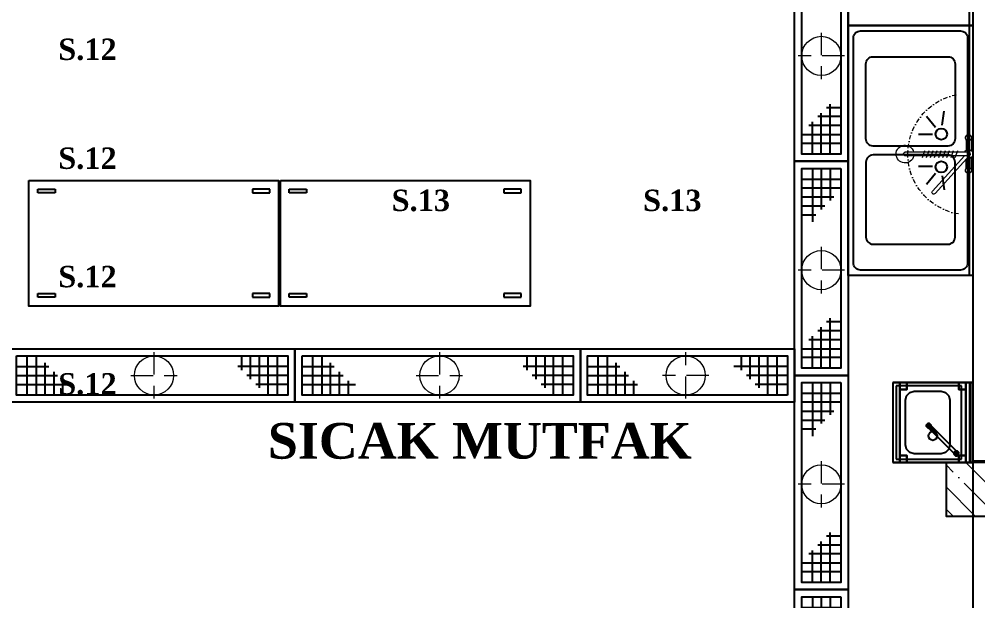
# Model space of a CAD drawing. Header units: millimetres. Extents: x 322668 to 332469, y 13187 to 20117.
# Drawn here: x 329068 to 329605, y 16097 to 16423 of the extents above; entities that cross this region are included whole.
import ezdxf
from ezdxf.enums import TextEntityAlignment as Align

# ---------------------------------------------------------------- set-up
doc = ezdxf.new("R2010")
doc.units = ezdxf.units.MM
doc.header["$LTSCALE"] = 50
doc.header["$MEASUREMENT"] = 0
doc.header["$PDMODE"] = 3
doc.header["$PDSIZE"] = -0.5
for name, pattern in [('DASHDOT', [1, 0.5, -0.25, 0, -0.25]), ('DASHED2', [0.375, 0.25, -0.125]), ('HIDDEN', [0.375, 0.25, -0.125])]:
    doc.linetypes.add(name, pattern=pattern)
doc.layers.get('0').update_dxf_attribs({"linetype": 'CONTINUOUS'})
doc.layers.get('DEFPOINTS').update_dxf_attribs({"linetype": 'CONTINUOUS'})
for name, color, linetype in [('alüminyum', 30, 'CONTINUOUS'), ('CAM-PL', 142, 'CONTINUOUS'), ('Mevcut ve İlave Duvar', 7, 'CONTINUOUS'), ('MIM_BA', 3, 'CONTINUOUS'), ('MIM_DUVAR', 4, 'CONTINUOUS'), ('MIM_OLCU-DIS', 1, 'CONTINUOUS'), ('MIM_SERAMIK', 143, 'CONTINUOUS'), ('sıhhi tesisat', 162, 'CONTINUOUS'), ('TEXT', 131, 'CONTINUOUS'), ('TEXT1', 1, 'CONTINUOUS')]:
    doc.layers.add(name, color=color, linetype=linetype)
for name, color, linetype, lineweight in [('ed-1', 6, 'CONTINUOUS', 5), ('eo-1', 7, 'CONTINUOUS', 9), ('GRC-Ekipman', 4, 'CONTINUOUS', 25), ('Tarama', 252, 'CONTINUOUS', 20), ('yerizg-a', 7, 'CONTINUOUS', 15), ('yerizg-b', 7, 'CONTINUOUS', 9)]:
    doc.layers.add(name, color=color, linetype=linetype, lineweight=lineweight)
doc.styles.add('OLCU', font='TSIMPLEX.SHX', dxfattribs={"width": 0.7})
doc.styles.add('REF', font='calibri.ttf', dxfattribs={"height": 10})
doc.styles.add('ROMANS', font='romans.shx')
doc.styles.get("Standard").update_dxf_attribs({"font": 'arial.ttf', "height": 30})
doc.dimstyles.new('200-OLCU-DIŞ', dxfattribs={"dimtxt": 30, "dimasz": 10, "dimexe": 0, "dimexo": 0, "dimgap": 10, "dimtad": 1, "dimdec": 1, "dimdsep": 46, "dimtxsty": 'OLCU', "dimblk1": 'DOT', "dimblk2": 'DOT', "dimsah": 1, "dimcen": 0, "dimclrd": 7, "dimclre": 7, "dimclrt": 4, "dimadec": 0, "dimazin": 0, "dimtfac": 1, "dimtdec": 1, "dimtix": 1, "dimtmove": 2, "dimatfit": 3, "dimldrblk": 'DOT', "dimfxl": 0, "dimtolj": 1, "dimarcsym": 0})

# ---------------------------------------------------------------- blocks, each defined once
blk = doc.blocks.new('_DOT')
at = {"color": 0, "linetype": 'ByBlock'}
blk.add_line((-0.5, 0), (-1, 0), dxfattribs=at)
at = {"color": 0, "linetype": 'ByBlock', "const_width": 0.5}
blk.add_lwpolyline([(-0.25, 0, 1), (0.25, 0, 1)], format="xyb", close=True, dxfattribs=at)
blk = doc.blocks.new('*D159')
at = {"layer": 'DEFPOINTS', "color": 0}
for p in [(329577.75, 18407.96, -57.5), (327588.54, 14893), (330092.59, 14893)]:
    blk.add_point(p, dxfattribs=at)
at = {"layer": 'MIM_OLCU-DIS', "color": 7, "lineweight": -2}
for p, q in [((330052.83, 18407.96), (330092.59, 18407.96)), ((330092.59, 18397.96), (330092.59, 14903)), ((330052.59, 14893), (330092.59, 14893))]:
    blk.add_line(p, q, dxfattribs=at)
at = {"layer": 'MIM_OLCU-DIS', "color": 7, "lineweight": -2, "xscale": 10, "yscale": 10, "zscale": 10}
for p, rotation in [((330092.59, 18407.96), 90), ((330092.59, 14893), 270)]:
    blk.add_blockref('_DOT', p, dxfattribs=dict(at, rotation=rotation))
at = {"layer": 'MIM_OLCU-DIS', "color": 4, "insert": (330067.59, 16650.48), "char_height": 30, "attachment_point": 5, "rotation": 90, "style": 'OLCU'}
blk.add_mtext('\\A1;3515', dxfattribs=at)
blk = doc.blocks.new('525-130 CM YEMEKHANE PEN')
at = {"layer": 'alüminyum'}
for p, q in [((396542.44, 10396.79, -432.5), (396404.44, 10396.79, -432.5)), ((396692.44, 10396.79, -432.5), (396554.44, 10396.79, -432.5)), ((396842.44, 10396.79, -432.5), (396704.44, 10396.79, -432.5)), ((396332.44, 10393.79, -432.5), (396389.44, 10393.79, -432.5)), ((396539.44, 10393.79, -432.5), (396482.44, 10393.79, -432.5)), ((396632.44, 10393.79, -432.5), (396689.44, 10393.79, -432.5)), ((396839.44, 10393.79, -432.5), (396782.44, 10393.79, -432.5)), ((396335.16, 10389.29, -432.5), (396384.86, 10389.29, -432.5)), ((396536.73, 10389.29, -432.5), (396487.03, 10389.29, -432.5)), ((396635.16, 10389.29, -432.5), (396684.86, 10389.29, -432.5)), ((396836.73, 10389.29, -432.5), (396787.03, 10389.29, -432.5))]:
    blk.add_line(p, q, dxfattribs=at)
at = {"layer": 'alüminyum', "elevation": -432.5}
for points in [[(396323.44, 10390.79), (396329.44, 10390.79), (396329.44, 10396.79), (396323.44, 10396.79)], [(396323.44, 10390.79), (396329.44, 10390.79), (396329.44, 10396.79), (396323.44, 10396.79)], [(396398.44, 10390.79), (396392.44, 10390.79), (396392.44, 10396.79), (396398.44, 10396.79)], [(396398.44, 10390.79), (396392.44, 10390.79), (396392.44, 10396.79), (396398.44, 10396.79)], [(396398.44, 10390.79), (396404.44, 10390.79), (396404.44, 10396.79), (396398.44, 10396.79)], [(396398.44, 10390.79), (396404.44, 10390.79), (396404.44, 10396.79), (396398.44, 10396.79)], [(396473.44, 10390.79), (396467.44, 10390.79), (396467.44, 10396.79), (396473.44, 10396.79)], [(396473.44, 10390.79), (396467.44, 10390.79), (396467.44, 10396.79), (396473.44, 10396.79)], [(396473.44, 10390.79), (396479.44, 10390.79), (396479.44, 10396.79), (396473.44, 10396.79)], [(396473.44, 10390.79), (396479.44, 10390.79), (396479.44, 10396.79), (396473.44, 10396.79)], [(396548.44, 10390.79), (396542.44, 10390.79), (396542.44, 10396.79), (396548.44, 10396.79)], [(396548.44, 10390.79), (396542.44, 10390.79), (396542.44, 10396.79), (396548.44, 10396.79)], [(396548.44, 10390.79), (396554.44, 10390.79), (396554.44, 10396.79), (396548.44, 10396.79)], [(396548.44, 10390.79), (396554.44, 10390.79), (396554.44, 10396.79), (396548.44, 10396.79)], [(396623.44, 10390.79), (396617.44, 10390.79), (396617.44, 10396.79), (396623.44, 10396.79)], [(396623.44, 10390.79), (396617.44, 10390.79), (396617.44, 10396.79), (396623.44, 10396.79)], [(396623.44, 10390.79), (396629.44, 10390.79), (396629.44, 10396.79), (396623.44, 10396.79)], [(396623.44, 10390.79), (396629.44, 10390.79), (396629.44, 10396.79), (396623.44, 10396.79)], [(396698.44, 10390.79), (396692.44, 10390.79), (396692.44, 10396.79), (396698.44, 10396.79)], [(396698.44, 10390.79), (396692.44, 10390.79), (396692.44, 10396.79), (396698.44, 10396.79)], [(396698.44, 10390.79), (396704.44, 10390.79), (396704.44, 10396.79), (396698.44, 10396.79)], [(396698.44, 10390.79), (396704.44, 10390.79), (396704.44, 10396.79), (396698.44, 10396.79)], [(396773.44, 10390.79), (396767.44, 10390.79), (396767.44, 10396.79), (396773.44, 10396.79)], [(396773.44, 10390.79), (396767.44, 10390.79), (396767.44, 10396.79), (396773.44, 10396.79)], [(396773.44, 10390.79), (396779.44, 10390.79), (396779.44, 10396.79), (396773.44, 10396.79)], [(396773.44, 10390.79), (396779.44, 10390.79), (396779.44, 10396.79), (396773.44, 10396.79)], [(396848.44, 10390.79), (396842.44, 10390.79), (396842.44, 10396.79), (396848.44, 10396.79)], [(396848.44, 10390.79), (396842.44, 10390.79), (396842.44, 10396.79), (396848.44, 10396.79)], [(396404.44, 10393.29), (396404.44, 10394.29), (396405.44, 10394.29), (396405.44, 10393.29)], [(396404.44, 10393.29), (396404.44, 10394.29), (396405.44, 10394.29), (396405.44, 10393.29)], [(396467.44, 10393.29), (396467.44, 10394.29), (396466.44, 10394.29), (396466.44, 10393.29)], [(396554.44, 10393.29), (396554.44, 10394.29), (396555.44, 10394.29), (396555.44, 10393.29)], [(396554.44, 10393.29), (396554.44, 10394.29), (396555.44, 10394.29), (396555.44, 10393.29)], [(396617.44, 10393.29), (396617.44, 10394.29), (396616.44, 10394.29), (396616.44, 10393.29)], [(396704.44, 10393.29), (396704.44, 10394.29), (396705.44, 10394.29), (396705.44, 10393.29)], [(396704.44, 10393.29), (396704.44, 10394.29), (396705.44, 10394.29), (396705.44, 10393.29)], [(396767.44, 10393.29), (396767.44, 10394.29), (396766.44, 10394.29), (396766.44, 10393.29)]]:
    blk.add_lwpolyline(points, close=True, dxfattribs=at)
for points in [[(396329.44, 10390.79), (396329.44, 10393.79), (396332.44, 10393.79), (396332.44, 10392.79), (396333.44, 10392.79), (396333.44, 10391.79), (396332.44, 10391.79), (396332.44, 10389.29), (396326.44, 10389.29), (396326.44, 10390.79), (396329.44, 10390.79)], [(396392.44, 10390.79), (396392.44, 10393.79), (396389.44, 10393.79), (396389.44, 10392.79), (396388.44, 10392.79), (396388.44, 10391.79), (396389.44, 10391.79), (396389.44, 10389.29), (396395.44, 10389.29), (396395.44, 10390.79), (396392.44, 10390.79)], [(396479.44, 10390.79), (396479.44, 10393.79), (396482.44, 10393.79), (396482.44, 10392.79), (396483.44, 10392.79), (396483.44, 10391.79), (396482.44, 10391.79), (396482.44, 10389.29), (396476.44, 10389.29), (396476.44, 10390.79), (396479.44, 10390.79)], [(396542.44, 10390.79), (396542.44, 10393.79), (396539.44, 10393.79), (396539.44, 10392.79), (396538.44, 10392.79), (396538.44, 10391.79), (396539.44, 10391.79), (396539.44, 10389.29), (396545.44, 10389.29), (396545.44, 10390.79), (396542.44, 10390.79)], [(396629.44, 10390.79), (396629.44, 10393.79), (396632.44, 10393.79), (396632.44, 10392.79), (396633.44, 10392.79), (396633.44, 10391.79), (396632.44, 10391.79), (396632.44, 10389.29), (396626.44, 10389.29), (396626.44, 10390.79), (396629.44, 10390.79)], [(396692.44, 10390.79), (396692.44, 10393.79), (396689.44, 10393.79), (396689.44, 10392.79), (396688.44, 10392.79), (396688.44, 10391.79), (396689.44, 10391.79), (396689.44, 10389.29), (396695.44, 10389.29), (396695.44, 10390.79), (396692.44, 10390.79)], [(396779.44, 10390.79), (396779.44, 10393.79), (396782.44, 10393.79), (396782.44, 10392.79), (396783.44, 10392.79), (396783.44, 10391.79), (396782.44, 10391.79), (396782.44, 10389.29), (396776.44, 10389.29), (396776.44, 10390.79), (396779.44, 10390.79)], [(396842.44, 10390.79), (396842.44, 10393.79), (396839.44, 10393.79), (396839.44, 10392.79), (396838.44, 10392.79), (396838.44, 10391.79), (396839.44, 10391.79), (396839.44, 10389.29), (396845.44, 10389.29), (396845.44, 10390.79), (396842.44, 10390.79)]]:
    blk.add_lwpolyline(points, dxfattribs=at)
at = {"layer": 'CAM-PL', "elevation": -432.5}
for points in [[(396388.44, 10392.79), (396388.44, 10391.79), (396333.44, 10391.79), (396333.44, 10392.79)], [(396405.44, 10394.29), (396405.44, 10393.29), (396466.44, 10393.29), (396466.44, 10394.29)], [(396483.44, 10392.79), (396483.44, 10391.79), (396538.44, 10391.79), (396538.44, 10392.79)], [(396555.44, 10394.29), (396555.44, 10393.29), (396616.44, 10393.29), (396616.44, 10394.29)], [(396688.44, 10392.79), (396688.44, 10391.79), (396633.44, 10391.79), (396633.44, 10392.79)], [(396705.44, 10394.29), (396705.44, 10393.29), (396766.44, 10393.29), (396766.44, 10394.29)], [(396783.44, 10392.79), (396783.44, 10391.79), (396838.44, 10391.79), (396838.44, 10392.79)]]:
    blk.add_lwpolyline(points, close=True, dxfattribs=at)
at = {"layer": 'MIM_DUVAR'}
for p, q in [((396323.44, 10381.79, -432.5), (396323.44, 10406.79, -432.5)), ((396848.44, 10381.79, -432.5), (396848.44, 10406.79, -432.5))]:
    blk.add_line(p, q, dxfattribs=at)
at = {"layer": 'TEXT1'}
blk.add_line((396585.94, 10388.29, -432.5), (396585.94, 10416.27, -432.5), dxfattribs=at)
at = {"layer": 'TEXT1', "insert": (396594.26, 10417.32, -432.5), "char_height": 6, "attachment_point": 1, "rotation": 270}
blk.add_mtext_dynamic_manual_height_columns('525\\P130', width=18.3646, gutter_width=300, heights=[19.96], dxfattribs=at)
blk = doc.blocks.new('Evye2.140-70')
at = {"color": 251}
for p, q in [((-84.16, -17.24), (-91.97, -16.13)), ((-82.93, -21.05), (-89.03, -26.06)), ((-57.07, -21.05), (-50.97, -26.06)), ((-55.84, -17.24), (-48.03, -16.13)), ((-79.02, -22.71), (-79.02, -30.6)), ((-60.98, -22.71), (-60.98, -30.6))]:
    blk.add_line(p, q, dxfattribs=at)
for points in [[(0, -70), (-140, -70), (-140, 0), (0, 0)], [(0, -2), (-140, -2), (-140, 0), (0, 0)]]:
    blk.add_lwpolyline(points, close=True)
blk.add_lwpolyline([(-7, -67), (-133, -67, -0.414214), (-137, -63), (-137, -7, -0.414214), (-133, -3), (-7, -3, -0.414214), (-3, -7), (-3, -63, -0.414214)], format="xyb", close=True)
for points in [[(-76.5, -60), (-118.5, -60, -0.414214), (-122.5, -56), (-122.5, -14, -0.414214), (-118.5, -10), (-76.5, -10, -0.414214), (-72.5, -14), (-72.5, -56, -0.414214)], [(-63.5, -60), (-21.5, -60, 0.414214), (-17.5, -56), (-17.5, -14, 0.414214), (-21.5, -10), (-63.5, -10, 0.414214), (-67.5, -14), (-67.5, -56, 0.414214)]]:
    blk.add_lwpolyline(points, format="xyb", close=True, dxfattribs=at)
for centre in [(-79.21, -17.74), (-60.79, -17.74)]:
    blk.add_circle(centre, 3.19, dxfattribs=at)
blk = doc.blocks.new('el yıkama')
for p, q in [((45, 0), (0, 0)), ((0, 0), (0, -45)), ((0, -45, 81), (0, 0, 81)), ((45, -45), (45, 0)), ((45, -45, 81), (45, 0, 81)), ((0, -1.5, 85), (0, -45, 85)), ((0, -2), (45, -2)), ((45, -1.5, 85), (45, -45, 85)), ((2, -6.5, 83), (2, -43, 83)), ((43, -6.5, 83), (2, -6.5, 83)), ((2, -6.5), (2, -43)), ((43, -6.5), (2, -6.5)), ((43, -43, 83), (43, -6.5, 83)), ((43, -43), (43, -6.5)), ((0, -45), (45, -45)), ((0, -45, 85), (0, -45, 81)), ((0, -45, 81), (45, -45, 81)), ((2, -43, 83), (43, -43, 83)), ((2, -43), (43, -43)), ((45, -45, 85), (45, -45, 81))]:
    blk.add_line(p, q)
at = {"color": 251}
for p, q in [((39.56, -8.26), (23.39, -24.43)), ((24.66, -25.7), (40.83, -9.53)), ((40.31, -8.26), (39.56, -8.26)), ((40.83, -8.78), (40.31, -8.26)), ((40.83, -9.53), (40.83, -8.78)), ((5, -17.9, 60), (5.67, -15.4, 60)), ((5, -17.9), (5.67, -15.4)), ((5.67, -15.4, 60), (7.5, -13.57, 60)), ((5.67, -15.4), (7.5, -13.57)), ((7.5, -13.57, 60), (10, -12.9, 60)), ((7.5, -13.57), (10, -12.9)), ((10, -12.9, 60), (35, -12.9, 60)), ((10, -12.9), (35, -12.9)), ((35, -12.9, 60), (37.5, -13.57, 60)), ((35, -12.9), (37.5, -13.57)), ((37.5, -13.57, 60), (39.33, -15.4, 60)), ((37.5, -13.57), (39.33, -15.4)), ((39.33, -15.4, 60), (40, -17.9, 60)), ((39.33, -15.4), (40, -17.9)), ((5, -32.9, 60), (5, -17.9, 60)), ((5, -32.9), (5, -17.9)), ((40, -17.9, 60), (40, -32.9, 60)), ((40, -17.9), (40, -32.9)), ((23.39, -24.43), (23.39, -25.17)), ((23.39, -25.17), (23.92, -25.7)), ((23.92, -25.7), (24.66, -25.7)), ((5.67, -35.4, 60), (5, -32.9, 60)), ((5.67, -35.4), (5, -32.9)), ((7.5, -37.23, 60), (5.67, -35.4, 60)), ((7.5, -37.23), (5.67, -35.4)), ((10, -37.9, 60), (7.5, -37.23, 60)), ((10, -37.9), (7.5, -37.23)), ((37.5, -37.23, 60), (35, -37.9, 60)), ((37.5, -37.23), (35, -37.9)), ((39.33, -35.4, 60), (37.5, -37.23, 60)), ((39.33, -35.4), (37.5, -37.23)), ((40, -32.9, 60), (39.33, -35.4, 60)), ((40, -32.9), (39.33, -35.4)), ((35, -37.9, 60), (10, -37.9, 60)), ((35, -37.9), (10, -37.9))]:
    blk.add_line(p, q, dxfattribs=at)
at = {"color": 251, "extrusion": (-0.612372, -0.612372, 0.5)}
for p, q in [((38.58, -9.24, 92.87), (38.32, -9.5, 92.22)), ((38.32, -9.5, 92.22), (38.5, -10.06, 91.77)), ((38.5, -10.06, 91.77), (39.03, -10.59, 91.77)), ((39.14, -9.42, 93.33), (38.58, -9.24, 92.87)), ((39.03, -10.59, 91.77), (39.59, -10.77, 92.22)), ((39.67, -9.95, 93.33), (39.14, -9.42, 93.33)), ((39.59, -10.77, 92.22), (39.85, -10.51, 92.87)), ((39.85, -10.51, 92.87), (39.67, -9.95, 93.33))]:
    blk.add_line(p, q, dxfattribs=at)
at = {"color": 251}
blk.add_circle((30, -22.5), 2.5, dxfattribs=at)
for points in [[(0, -1.5, 90), (45, -1.5, 90), (45, 0, 90), (0, 0, 90)], [(45, 0, 90), (0, 0, 90), (0, 0, 81), (45, 0, 81)], [(0, -1.5, 85), (45, -1.5, 85), (45, -1.5, 90), (0, -1.5, 90)], [(41, -4, 81), (41, -4, 45), (4, -4, 45), (4, -4, 81)], [(0, -37, 45), (0, -37, 81), (0, -8, 81), (0, -8, 45)], [(45, -37, 45), (45, -8, 45), (45, -8, 81), (45, -37, 81)], [(4, -41, 63), (41, -41, 63), (41, -41, 81), (4, -41, 81)], [(4, -41, 45), (41, -41, 45), (41, -41, 62.9), (4, -41, 62.9)]]:
    blk.add_3dface(points)
for points in [[(0, -8, 81), (0, -8, 45), (0, -4, 45), (0, -4, 81)], [(0, -8, 45), (0, -8, 45), (0, -8, 45), (0, -4, 45)], [(0, -4, 81), (0, -4, 45), (4, -4, 45), (4, -4, 81)], [(0, -4, 45), (0, -8, 45), (4, -8, 45), (4, -4, 45)], [(4, -4, 81), (4, -4, 81), (0, -4, 81)], [(4, -4, 81), (4, -8, 81), (0, -8, 81), (0, -4, 81)], [(4, -4, 81), (4, -4, 45), (4, -4, 81)], [(4, -4, 45), (4, -8, 45), (4, -8, 81), (4, -4, 81)], [(41, -8, 81), (41, -8, 45), (41, -4, 45), (41, -4, 81)], [(41, -8, 45), (41, -8, 45), (41, -8, 45), (41, -4, 45)], [(41, -4, 81), (41, -4, 45), (45, -4, 45), (45, -4, 81)], [(41, -4, 45), (41, -8, 45), (45, -8, 45), (45, -4, 45)], [(45, -4, 81), (45, -4, 81), (41, -4, 81)], [(45, -4, 81), (45, -8, 81), (41, -8, 81), (41, -4, 81)], [(45, -4, 81), (45, -4, 45), (45, -4, 81)], [(45, -4, 45), (45, -8, 45), (45, -8, 81), (45, -4, 81)], [(4, -8, 81), (4, -8, 45), (0, -8, 45), (0, -8, 81)], [(4, -8, 45), (4, -8, 45), (0, -8, 45)], [(38.84, -8.98, 91.48), (38.32, -9.5, 92.22), (38.58, -9.24, 92.87), (39.3, -8.52, 91.86)], [(38.89, -9.67, 91.22), (38.5, -10.06, 91.77), (38.32, -9.5, 92.22), (38.84, -8.98, 91.48)], [(39.42, -10.2, 91.22), (39.03, -10.59, 91.77), (38.5, -10.06, 91.77), (38.89, -9.67, 91.22)], [(39.29, -7.99, 85), (38.53, -8.75, 85), (38.81, -8.99, 88.99), (39.57, -8.23, 88.99)], [(38.53, -8.75, 85), (38.54, -9.82, 85), (38.91, -9.45, 88.99), (38.81, -8.99, 88.99)], [(38.54, -9.82, 85), (39.3, -10.58, 85), (39.67, -10.21, 88.99), (38.91, -9.45, 88.99)], [(39.3, -8.52, 91.86), (39.99, -8.57, 92.12), (39.14, -9.42, 93.33), (38.58, -9.24, 92.87)], [(39.03, -8.78, 90.47), (38.84, -8.98, 91.48), (39.3, -8.52, 91.86), (39.56, -8.26, 90.47)], [(39.03, -9.53, 90.47), (38.89, -9.67, 91.22), (38.84, -8.98, 91.48), (39.03, -8.78, 90.47)], [(39.56, -10.06, 90.47), (39.42, -10.2, 91.22), (38.89, -9.67, 91.22), (39.03, -9.53, 90.47)], [(39.55, -8.27, 85.34), (39.02, -8.8, 85.34), (39.03, -8.78, 90.47), (39.56, -8.26, 90.47)], [(39.02, -8.8, 85.34), (39.03, -9.54, 85.01), (39.03, -9.53, 90.47), (39.03, -8.78, 90.47)], [(39.03, -9.54, 85.01), (39.55, -10.06, 85.01), (39.56, -10.06, 90.47), (39.03, -9.53, 90.47)], [(39.42, -10.2, 91.22), (40.11, -10.25, 91.48), (39.59, -10.77, 92.22), (39.03, -10.59, 91.77)], [(39.99, -8.57, 92.12), (40.52, -9.1, 92.12), (39.67, -9.95, 93.33), (39.14, -9.42, 93.33)], [(40.33, -8.02, 85.09), (39.29, -7.99, 85), (39.57, -8.23, 88.99), (40.27, -8.25, 88.99)], [(39.56, -8.26, 90.47), (40.31, -8.26, 90.47), (39.99, -8.57, 92.12), (39.3, -8.52, 91.86)], [(39.3, -10.58, 85), (40.37, -10.59, 85), (40.09, -10.27, 89), (39.67, -10.21, 88.99)], [(39.56, -10.06, 90.47), (40.31, -10.06, 90.47), (40.11, -10.25, 91.48), (39.42, -10.2, 91.22)], [(40.27, -8.29, 85.07), (39.55, -8.27, 85.34), (39.56, -8.26, 90.47), (40.31, -8.26, 90.47)], [(39.55, -10.06, 85.01), (40.29, -10.07, 85.34), (40.31, -10.06, 90.47), (39.56, -10.06, 90.47)], [(40.11, -10.25, 91.48), (40.57, -9.79, 91.86), (39.85, -10.51, 92.87), (39.59, -10.77, 92.22)], [(40.52, -9.1, 92.12), (40.57, -9.79, 91.86), (39.85, -10.51, 92.87), (39.67, -9.95, 93.33)], [(40.31, -8.26, 90.47), (40.83, -8.78, 90.47), (40.52, -9.1, 92.12), (39.99, -8.57, 92.12)], [(40.37, -10.59, 85), (41.12, -9.83, 85), (40.85, -9.51, 89), (40.09, -10.27, 89)], [(40.31, -10.06, 90.47), (40.83, -9.53, 90.47), (40.57, -9.79, 91.86), (40.11, -10.25, 91.48)], [(41.09, -8.78, 85.09), (40.33, -8.02, 85.09), (40.27, -8.25, 88.99), (40.84, -8.82, 88.99)], [(40.8, -8.82, 85.07), (40.27, -8.29, 85.07), (40.31, -8.26, 90.47), (40.83, -8.78, 90.47)], [(40.29, -10.07, 85.34), (40.82, -9.54, 85.34), (40.83, -9.53, 90.47), (40.31, -10.06, 90.47)], [(40.83, -8.78, 90.47), (40.83, -9.53, 90.47), (40.57, -9.79, 91.86), (40.52, -9.1, 92.12)], [(40.82, -9.54, 85.34), (40.8, -8.82, 85.07), (40.83, -8.78, 90.47), (40.83, -9.53, 90.47)], [(41.12, -9.83, 85), (41.09, -8.78, 85.09), (40.84, -8.82, 88.99), (40.85, -9.51, 89)], [(45, -8, 81), (45, -8, 45), (41, -8, 45), (41, -8, 81)], [(45, -8, 45), (45, -8, 45), (41, -8, 45)], [(25.73, -22.84, 103.77), (25.35, -22.47, 103.24), (26.33, -21.49, 102.87), (26.89, -21.67, 103.33)], [(25.35, -22.47, 102.5), (25.35, -22.47, 103.24), (26.33, -21.49, 102.87), (26.07, -21.75, 102.22)], [(23.81, -23.63, 94.84), (23.12, -24.31, 94.84), (23.12, -24.31, 95.98), (23.81, -23.63, 95.98)], [(23.92, -23.9, 96.55), (23.81, -23.63, 95.98), (23.12, -24.31, 95.98), (23.39, -24.43, 96.55)], [(23.81, -23.63, 94.84), (23.92, -23.9, 94.4), (23.39, -24.43, 94.4), (23.12, -24.31, 94.84)], [(23.12, -24.31, 94.84), (23.12, -25.28, 94.84), (23.12, -25.28, 95.98), (23.12, -24.31, 95.98)], [(23.39, -24.43, 96.55), (23.12, -24.31, 95.98), (23.12, -25.28, 95.98), (23.39, -25.17, 96.55)], [(23.12, -24.31, 94.84), (23.39, -24.43, 94.4), (23.39, -25.17, 94.4), (23.12, -25.28, 94.84)], [(23.39, -25.17, 96.55), (23.12, -25.28, 95.98), (23.81, -25.97, 95.98), (23.92, -25.7, 96.55)], [(23.12, -25.28, 94.84), (23.39, -25.17, 94.4), (23.92, -25.7, 94.4), (23.81, -25.97, 94.84)], [(23.12, -25.28, 94.84), (23.81, -25.97, 94.84), (23.81, -25.97, 95.98), (23.12, -25.28, 95.98)], [(23.92, -23.9, 100.47), (23.39, -24.43, 100.47), (23.65, -24.16, 101.86), (24.11, -23.71, 101.48)], [(23.92, -23.9, 96.55), (23.39, -24.43, 96.55), (23.39, -24.43, 100.47), (23.92, -23.9, 100.47)], [(23.39, -25.17, 100.47), (23.39, -24.43, 100.47), (23.65, -24.16, 101.86), (23.7, -24.86, 102.12)], [(23.39, -24.43, 96.55), (23.39, -25.17, 96.55), (23.39, -25.17, 100.47), (23.39, -24.43, 100.47)], [(23.92, -25.7, 100.47), (23.39, -25.17, 100.47), (23.7, -24.86, 102.12), (24.23, -25.39, 102.12)], [(23.39, -25.17, 96.55), (23.92, -25.7, 96.55), (23.92, -25.7, 100.47), (23.39, -25.17, 100.47)], [(24.11, -23.71, 101.48), (23.65, -24.16, 101.86), (24.37, -23.45, 102.87), (24.64, -23.18, 102.22)], [(23.7, -24.86, 102.12), (23.65, -24.16, 101.86), (24.37, -23.45, 102.87), (24.56, -24.01, 103.33)], [(24.23, -25.39, 102.12), (23.7, -24.86, 102.12), (24.56, -24.01, 103.33), (25.09, -24.53, 103.33)], [(24.78, -23.63, 94.84), (23.81, -23.63, 94.84), (23.81, -23.63, 95.98), (24.78, -23.63, 95.98)], [(24.66, -23.9, 96.55), (24.78, -23.63, 95.98), (23.81, -23.63, 95.98), (23.92, -23.9, 96.55)], [(24.78, -23.63, 94.84), (24.66, -23.9, 94.4), (23.92, -23.9, 94.4), (23.81, -23.63, 94.84)], [(23.92, -25.7, 96.55), (23.81, -25.97, 95.98), (24.78, -25.97, 95.98), (24.66, -25.7, 96.55)], [(23.81, -25.97, 94.84), (23.92, -25.7, 94.4), (24.66, -25.7, 94.4), (24.78, -25.97, 94.84)], [(23.81, -25.97, 94.84), (24.78, -25.97, 94.84), (24.78, -25.97, 95.98), (23.81, -25.97, 95.98)], [(24.66, -23.9, 100.47), (23.92, -23.9, 100.47), (24.11, -23.71, 101.48), (24.81, -23.76, 101.22)], [(24.66, -23.9, 96.55), (23.92, -23.9, 96.55), (23.92, -23.9, 100.47), (24.66, -23.9, 100.47)], [(24.66, -25.7, 100.47), (23.92, -25.7, 100.47), (24.23, -25.39, 102.12), (24.93, -25.44, 101.86)], [(23.92, -25.7, 96.55), (24.66, -25.7, 96.55), (24.66, -25.7, 100.47), (23.92, -25.7, 100.47)], [(24.81, -23.76, 101.22), (24.11, -23.71, 101.48), (24.64, -23.18, 102.22), (25.2, -23.37, 101.77)], [(24.93, -25.44, 101.86), (24.23, -25.39, 102.12), (25.09, -24.53, 103.33), (25.65, -24.72, 102.87)], [(24.64, -23.18, 102.22), (24.37, -23.45, 102.87), (25.35, -22.47, 103.24), (25.35, -22.47, 102.5)], [(24.56, -24.01, 103.33), (24.37, -23.45, 102.87), (25.35, -22.47, 103.24), (25.73, -22.84, 103.77)], [(25.09, -24.53, 103.33), (24.56, -24.01, 103.33), (25.73, -22.84, 103.77), (26.25, -23.37, 103.77)], [(25.2, -23.37, 101.77), (24.64, -23.18, 102.22), (25.35, -22.47, 102.5), (25.73, -22.84, 101.97)], [(25.19, -24.43, 96.55), (25.46, -24.31, 95.98), (24.78, -23.63, 95.98), (24.66, -23.9, 96.55)], [(25.46, -24.31, 94.84), (25.19, -24.43, 94.4), (24.66, -23.9, 94.4), (24.78, -23.63, 94.84)], [(24.66, -23.9, 100.47), (24.81, -23.76, 101.22), (25.33, -24.28, 101.22), (25.19, -24.43, 100.47)], [(25.19, -24.43, 96.55), (24.66, -23.9, 96.55), (24.66, -23.9, 100.47), (25.19, -24.43, 100.47)], [(25.19, -25.17, 100.47), (25.38, -24.98, 101.48), (24.93, -25.44, 101.86), (24.66, -25.7, 100.47)], [(24.66, -25.7, 96.55), (25.19, -25.17, 96.55), (25.19, -25.17, 100.47), (24.66, -25.7, 100.47)], [(24.66, -25.7, 96.55), (24.78, -25.97, 95.98), (25.46, -25.28, 95.98), (25.19, -25.17, 96.55)], [(24.78, -25.97, 94.84), (24.66, -25.7, 94.4), (25.19, -25.17, 94.4), (25.46, -25.28, 94.84)], [(25.46, -24.31, 94.84), (24.78, -23.63, 94.84), (24.78, -23.63, 95.98), (25.46, -24.31, 95.98)], [(24.78, -25.97, 94.84), (25.46, -25.28, 94.84), (25.46, -25.28, 95.98), (24.78, -25.97, 95.98)], [(24.81, -23.76, 101.22), (25.2, -23.37, 101.77), (25.72, -23.9, 101.77), (25.33, -24.28, 101.22)], [(25.38, -24.98, 101.48), (25.91, -24.46, 102.22), (25.65, -24.72, 102.87), (24.93, -25.44, 101.86)], [(25.65, -24.72, 102.87), (25.09, -24.53, 103.33), (26.25, -23.37, 103.77), (26.63, -23.74, 103.24)], [(25.19, -24.43, 100.47), (25.33, -24.28, 101.22), (25.38, -24.98, 101.48), (25.19, -25.17, 100.47)], [(25.19, -25.17, 96.55), (25.46, -25.28, 95.98), (25.46, -24.31, 95.98), (25.19, -24.43, 96.55)], [(25.46, -25.28, 94.84), (25.19, -25.17, 94.4), (25.19, -24.43, 94.4), (25.46, -24.31, 94.84)], [(25.19, -25.17, 96.55), (25.19, -24.43, 96.55), (25.19, -24.43, 100.47), (25.19, -25.17, 100.47)], [(25.2, -23.37, 101.77), (25.73, -22.84, 101.97), (26.25, -23.37, 101.97), (25.72, -23.9, 101.77)], [(25.33, -24.28, 101.22), (25.72, -23.9, 101.77), (25.91, -24.46, 102.22), (25.38, -24.98, 101.48)], [(25.73, -22.84, 101.97), (25.35, -22.47, 102.5), (26.07, -21.75, 102.22), (26.26, -22.31, 101.77)], [(25.46, -25.28, 94.84), (25.46, -24.31, 94.84), (25.46, -24.31, 95.98), (25.46, -25.28, 95.98)], [(25.91, -24.46, 102.22), (26.63, -23.74, 102.5), (26.63, -23.74, 103.24), (25.65, -24.72, 102.87)], [(25.72, -23.9, 101.77), (26.25, -23.37, 101.97), (26.63, -23.74, 102.5), (25.91, -24.46, 102.22)], [(26.25, -23.37, 103.77), (25.73, -22.84, 103.77), (26.89, -21.67, 103.33), (27.42, -22.2, 103.33)], [(25.73, -22.84, 101.97), (26.26, -22.31, 101.77), (26.78, -22.84, 101.77), (26.25, -23.37, 101.97)], [(26.63, -23.74, 103.24), (26.25, -23.37, 103.77), (27.42, -22.2, 103.33), (27.61, -22.76, 102.87)], [(26.25, -23.37, 101.97), (26.78, -22.84, 101.77), (27.34, -23.02, 102.22), (26.63, -23.74, 102.5)], [(26.63, -23.74, 102.5), (27.34, -23.02, 102.22), (27.61, -22.76, 102.87), (26.63, -23.74, 103.24)], [(0, -41, 81), (0, -41, 45), (0, -37, 45), (0, -37, 81)], [(0, -41, 45), (0, -41, 45), (0, -41, 45), (0, -37, 45)], [(0, -37, 81), (0, -37, 45), (4, -37, 45), (4, -37, 81)], [(0, -37, 45), (0, -41, 45), (4, -41, 45), (4, -37, 45)], [(4, -37, 81), (4, -37, 81), (0, -37, 81)], [(4, -37, 81), (4, -41, 81), (0, -41, 81), (0, -37, 81)], [(4, -37, 81), (4, -37, 45), (4, -37, 81)], [(4, -37, 45), (4, -41, 45), (4, -41, 81), (4, -37, 81)], [(41, -41, 81), (41, -41, 45), (41, -37, 45), (41, -37, 81)], [(41, -41, 45), (41, -41, 45), (41, -41, 45), (41, -37, 45)], [(41, -37, 81), (41, -37, 45), (45, -37, 45), (45, -37, 81)], [(41, -37, 45), (41, -41, 45), (45, -41, 45), (45, -37, 45)], [(45, -37, 81), (45, -37, 81), (41, -37, 81)], [(45, -37, 81), (45, -41, 81), (41, -41, 81), (41, -37, 81)], [(45, -37, 81), (45, -37, 45), (45, -37, 81)], [(45, -37, 45), (45, -41, 45), (45, -41, 81), (45, -37, 81)], [(4, -41, 81), (4, -41, 45), (0, -41, 45), (0, -41, 81)], [(4, -41, 45), (4, -41, 45), (0, -41, 45)], [(45, -41, 81), (45, -41, 45), (41, -41, 45), (41, -41, 81)], [(45, -41, 45), (45, -41, 45), (41, -41, 45)]]:
    blk.add_3dface(points, dxfattribs=at)
blk = doc.blocks.new('Y-SIFON')
at = {"layer": 'yerizg-a', "color": 0, "linetype": 'Continuous'}
blk.add_circle((0, 0), 11, dxfattribs=at)
at = {"layer": 'yerizg-b', "color": 0, "linetype": 'DASHED2'}
for points in [[(0, 13), (0, -13)], [(-13, 0), (13, 0)]]:
    blk.add_lwpolyline(points, dxfattribs=at)
blk = doc.blocks.new('120')
at = {"layer": 'sıhhi tesisat'}
for p, q in [((16088.22, 16465.14), (16088.22, 16435.14)), ((16093.22, 16465.14), (16093.22, 16442.14)), ((16098.22, 16465.14), (16098.22, 16447.14)), ((16082.22, 16459.14), (16104.22, 16459.14)), ((16104.22, 16454.14), (16082.22, 16454.14)), ((16082.22, 16449.14), (16100.22, 16449.14)), ((16082.22, 16444.14), (16095.22, 16444.14)), ((16082.22, 16439.14), (16090.22, 16439.14)), ((16093.22, 16353.14), (16093.22, 16376.14)), ((16104.22, 16379.14), (16096.22, 16379.14)), ((16098.22, 16353.14), (16098.22, 16381.14)), ((16088.22, 16353.14), (16088.22, 16371.14)), ((16104.22, 16374.14), (16091.22, 16374.14)), ((16104.22, 16369.14), (16086.22, 16369.14)), ((16082.22, 16364.14), (16104.22, 16364.14)), ((16104.22, 16359.14), (16082.22, 16359.14))]:
    blk.add_line(p, q, dxfattribs=at)
for points in [[(16108.22, 16469.14), (16108.22, 16349.14), (16078.22, 16349.14), (16078.22, 16469.14)], [(16104.22, 16465.14), (16104.22, 16353.14), (16082.22, 16353.14), (16082.22, 16465.14)]]:
    blk.add_lwpolyline(points, close=True, dxfattribs=at)
at = {"layer": 'sıhhi tesisat', "rotation": 270}
blk.add_blockref('Y-SIFON', (16093.22, 16408.14), dxfattribs=at)
at = {"layer": 'sıhhi tesisat', "style": 'ROMANS', "width": 0.8}
blk.add_attdef('YRNO', text='', height=10, rotation=270, dxfattribs=at).set_placement((16068.22, 16366.14), align=Align.MIDDLE)
blk = doc.blocks.new('CTezg.150-70')
for p, q in [((-150, 0), (0, 0)), ((-150, -70), (-150, 0)), ((0, 0), (0, -70)), ((0, -2), (-150, -2)), ((0, -70), (-150, -70))]:
    blk.add_line(p, q)
blk = doc.blocks.new('spraytap')
at = {"layer": 'ed-1'}
for points in [[(20, 258.7), (-20, 244.3)], [(20, 235.7), (-20, 221.3)], [(20, 212.7), (-20, 198.3)], [(20, 189.7), (-20, 175.3)], [(20, 166.8), (-20, 152.4)], [(20, 143.8), (-20, 129.4)], [(20, 120.8), (-20, 106.4)], [(20, 97.8), (-20, 83.4)], [(20, 74.8), (-20, 60.4)]]:
    blk.add_lwpolyline(points, dxfattribs=at)
for centre in [(-91.1, 0.3), (91.1, 0.3)]:
    blk.add_circle(centre, 1.76, dxfattribs=at)
at = {"layer": 'eo-1'}
for p, q in [((-95, 4.1), (-144.9, 2.7)), ((-144.9, 2.7), (-144.9, -2.2)), ((-87.8, 4.5), (-78.8, 3.6)), ((-78.8, 3.6), (-78.8, -3)), ((87.8, 4.5), (78.8, 3.6)), ((78.8, 3.6), (78.8, -3)), ((95, 4.1), (144.9, 2.7)), ((144.9, 2.7), (144.9, -2.2)), ((-95, -3.6), (-144.9, -2.2)), ((-87.8, -4), (-78.8, -3)), ((87.8, -4), (78.8, -3)), ((95, -3.6), (144.9, -2.2))]:
    blk.add_line(p, q, dxfattribs=at)
for points in [[(-10, 0), (-10, 356)], [(10, 0), (10, 356)], [(6.7, -7.4), (221.2, 187.8)], [(10, 22.6), (207.8, 202.5)], [(-82.9, 14), (-20.7, 14)], [(82.9, 14), (30.2, 14)], [(-86.8, -16), (-19.2, -16)], [(86.8, -16), (19.2, -16)]]:
    blk.add_lwpolyline(points, dxfattribs=at)
for centre, radius, start, end in [((0, 356), 50, 282.9133, 256.4638), ((0, 356), 10, 90, 180), ((0, 356), 10, 0, 90), ((214.5, 195.1), 10, 42.2927, 132.2939), ((214.5, 195.1), 10, 312.2948, 42.2918), ((-91.1, 0.3), 16.8, 192.7128, 166.9994), ((-91.1, 0.3), 5.42, 52.1548, 135.2982), ((0, 0), 25, 115.1656, 18.7498), ((0, 0), 10, 180, 270), ((0, 0), 10, 270.0001, 0.0001), ((91.1, 0.3), 16.8, 13.0006, 347.2872), ((91.1, 0.3), 5.42, 44.7018, 127.8452), ((-91.1, 0.3), 5.42, 224.7018, 307.8452), ((91.1, 0.3), 5.42, 232.1548, 315.2982)]:
    blk.add_arc(centre, radius, start, end, dxfattribs=at)
blk = doc.blocks.new('PreRinseArm')
at = {"layer": 'ed-1', "linetype": 'DASHDOT'}
blk.add_arc((0, 0), 340, 9.5258, 169.1973, dxfattribs=at)
blk.add_blockref('spraytap', (0, 0))
blk = doc.blocks.new('160')
at = {"layer": 'sıhhi tesisat'}
for p, q in [((328972.89, 16153.24, -287.04), (328972.89, 16125.24, -287.04)), ((328977.89, 16153.24, -287.04), (328977.89, 16130.24, -287.04)), ((328982.89, 16153.24, -287.04), (328982.89, 16135.24, -287.04)), ((328966.89, 16147.24, -287.04), (328988.89, 16147.24, -287.04)), ((328988.89, 16142.24, -287.04), (328966.89, 16142.24, -287.04)), ((328966.89, 16137.24, -287.04), (328984.89, 16137.24, -287.04)), ((328966.89, 16132.24, -287.04), (328979.89, 16132.24, -287.04)), ((328966.89, 16127.24, -287.04), (328974.89, 16127.24, -287.04)), ((328988.89, 16027.24, -287.04), (328980.89, 16027.24, -287.04)), ((328982.89, 16001.24, -287.04), (328982.89, 16031.24, -287.04)), ((328988.89, 16022.24, -287.04), (328975.89, 16022.24, -287.04)), ((328977.89, 16001.24, -287.04), (328977.89, 16024.24, -287.04)), ((328988.89, 16017.24, -287.04), (328970.89, 16017.24, -287.04)), ((328972.89, 16001.24, -287.04), (328972.89, 16019.24, -287.04)), ((328966.89, 16012.24, -287.04), (328988.89, 16012.24, -287.04)), ((328988.89, 16007.24, -287.04), (328966.89, 16007.24, -287.04))]:
    blk.add_line(p, q, dxfattribs=at)
at = {"layer": 'sıhhi tesisat', "elevation": -287.04}
for points in [[(328962.89, 15997.24), (328962.89, 16157.24), (328992.89, 16157.24), (328992.89, 15997.24)], [(328966.89, 16001.24), (328966.89, 16153.24), (328988.89, 16153.24), (328988.89, 16001.24)]]:
    blk.add_lwpolyline(points, close=True, dxfattribs=at)
at = {"layer": 'sıhhi tesisat', "rotation": 89.99999999999999}
blk.add_blockref('Y-SIFON', (328977.89, 16078.24, -287.04), dxfattribs=at)
at = {"layer": 'sıhhi tesisat', "style": 'ROMANS', "width": 0.8}
blk.add_attdef('YRNO', text='', height=10, rotation=90, dxfattribs=at).set_placement((329002.89, 16140.24, -287.04), align=Align.MIDDLE)
blk = doc.blocks.new('HarekeliT.140-70')
blk.add_lwpolyline([(-139.95, 0), (0, 0), (0, -70.39), (-139.95, -70.39)], close=True)
at = {"color": 253, "linetype": 'HIDDEN'}
for points in [[(-134.95, -5), (-125.23, -5), (-125.23, -7.01), (-134.95, -7.01)], [(-5, -5), (-14.72, -5), (-14.72, -7.01), (-5, -7.01)], [(-134.95, -63.38), (-125.23, -63.38), (-125.23, -65.39), (-134.95, -65.39)], [(-5, -63.38), (-14.72, -63.38), (-14.72, -65.39), (-5, -65.39)]]:
    blk.add_lwpolyline(points, close=True, dxfattribs=at)

msp = doc.modelspace()

# ---------------------------------------------------------------- hatches: boundary and pattern name
at = {"layer": 'Tarama', "ltscale": 0.5}
h = msp.add_hatch(dxfattribs=at)
h.set_pattern_fill('ANSI35', color=256, scale=70, angle=-90)
h.set_pattern_definition([(315, (-29775.514, 5926.281), (12.3743687, 12.3743687), []), (315, (-29775.514, 5913.907), (12.3743687, 12.3743687), [21.875, -4.375, 0, -4.375])])
h.paths.add_polyline_path([(329587.59, 16159.46), (329587.59, 16144.46), (329589.58, 16144.46), (329589.58, 16159.46)])
h.paths.add_polyline_path([(329587.59, 16174.46), (329587.59, 16159.46), (329589.58, 16159.46), (329589.58, 16174.46)])
h.paths.add_polyline_path([(329627.59, 16159.46), (329627.59, 16174.46), (329589.58, 16174.46), (329589.58, 16159.46)])
h.paths.add_polyline_path([(329627.59, 16144.46), (329627.59, 16159.46), (329589.58, 16159.46), (329589.58, 16144.46)])

# ---------------------------------------------------------------- linework, layer by layer
at = {"layer": 'MIM_BA', "elevation": -365}
msp.add_lwpolyline([(329627.59, 16174.46), (329587.59, 16174.46), (329587.59, 16144.46), (329627.59, 16144.46), (329627.59, 16174.46)], dxfattribs=at)
at = {"layer": 'MIM_DUVAR'}
for p, q in [((329602.69, 16655.97, -1682.5), (329602.69, 16174.46, -1682.5)), ((329602.69, 16174.46, -1682.5), (329602.69, 15740.97, -1682.5))]:
    msp.add_line(p, q, dxfattribs=at)
at = {"layer": 'MIM_DUVAR', "color": 22}
msp.add_line((329602.69, 16174.46, -1682.5), (329602.69, 15725.97, -1682.5), dxfattribs=at)
at = {"layer": 'MIM_SERAMIK', "color": 22}
msp.add_line((329602.69, 16704.46, -1682.5), (329602.69, 16174.46, -1682.5), dxfattribs=at)

# ---------------------------------------------------------------- block references
at = {"color": 7}
for p in [(313424.47, -5.82, -272.04), (313424.47, -125.82, -272.04), (313424.47, -245.82, -272.04), (313424.47, -365.82, -272.04)]:
    msp.add_blockref('120', p, dxfattribs=at)
at = {"color": 1, "xscale": -0.1, "yscale": 0.1, "zscale": 0.1, "rotation": 90}
msp.add_blockref('PreRinseArm', (329600.19, 16347.36, -272.04), dxfattribs=at)
at = {"color": 7, "rotation": 270}
msp.add_blockref('120', (313033.55, 32316.54, -272.04), dxfattribs=at)
at = {"layer": 'GRC-Ekipman', "rotation": 270}
for name, p in [('CTezg.150-70', (329602.69, 16419.36, -272.04)), ('Evye2.140-70', (329602.69, 16279.36, -272.04)), ('el yıkama', (329602.69, 16219.46, -1772.5))]:
    msp.add_blockref(name, p, dxfattribs=at)
at = {"layer": 'GRC-Ekipman'}
for p in [(329213.54, 16332.61), (329354.49, 16332.61)]:
    msp.add_blockref('HarekeliT.140-70', p, dxfattribs=at)
at = {"layer": 'Mevcut ve İlave Duvar', "rotation": 270}
for p in [(313065.45, 345201.21, 15), (313225.45, 345201.21, 15)]:
    msp.add_blockref('160', p, dxfattribs=at)
at = {"layer": 'TEXT', "rotation": 270}
msp.add_blockref('525-130 CM YEMEKHANE PEN', (319220.8, 413023.91, 82.5), dxfattribs=at)

# ---------------------------------------------------------------- texts
at = {"color": 7, "char_height": 20, "attachment_point": 3, "style": 'REF'}
for s, insert in [('{\\fCentury|b1|i0|c162|p18;^I\\H0.6x;\\C1;S.12}', (329122.78, 16412.05, 250)), ('{\\fCentury|b1|i0|c162|p18;^I\\H0.6x;\\C1;S.12}', (329122.78, 16351.05, 250)), ('{\\fCentury|b1|i0|c162|p18;^I\\H0.6x;\\C1;S.13}', (329309.6, 16327.41)), ('{\\fCentury|b1|i0|c162|p18;^I\\H0.6x;\\C1;S.13}', (329450.55, 16327.41)), ('{\\fCentury|b1|i0|c162|p18;^I\\H0.6x;\\C1;S.12}', (329122.78, 16284.72, 250)), ('{\\fCentury|b1|i0|c162|p18;^I\\H0.6x;\\C1;S.12}', (329122.78, 16224.62, 250)), ('{\\fCentury|b1|i0|c162|p18;SICAK MUTFAK}', (329445.01, 16196.7, 56.51))]:
    msp.add_mtext_dynamic_manual_height_columns(s, width=512.9971, gutter_width=50, heights=[0], dxfattribs=dict(at, insert=insert))

# ---------------------------------------------------------------- dimensions: what is measured, and where the dimension line sits
at = {"layer": 'MIM_OLCU-DIS', "color": 22}
dim = msp.add_linear_dim(base=(330092.59, 14893), p1=(329577.75, 18407.96, -57.5), p2=(327588.54, 14893), angle=270, dimstyle='200-OLCU-DIŞ', dxfattribs=at)
dim.commit()
dim.dimension.update_dxf_attribs({"geometry": '*D159', "text_midpoint": (330067.59, 16650.48)})

doc.saveas('drawing.dxf')
